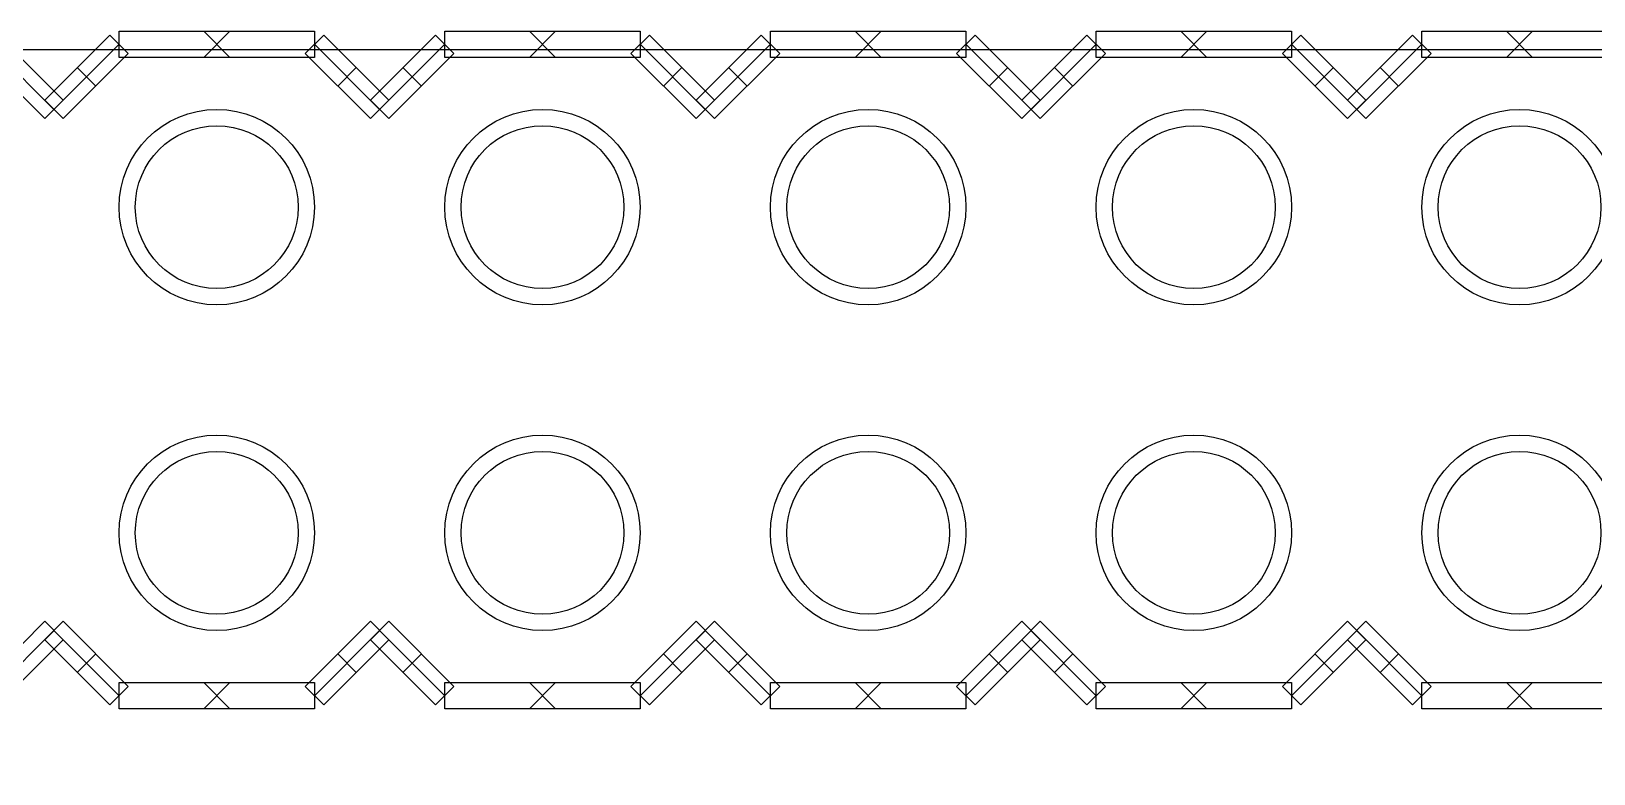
# Model space of a CAD drawing. Header units: millimetres. Extents: x -2.6 to 45, y -0.9 to 40.2.
# Drawn here: x 14.77 to 26.96, y 34.35 to 40.14 of the extents above; entities that cross this region are included whole.
import ezdxf

# ---------------------------------------------------------------- set-up
doc = ezdxf.new("R2010")
doc.units = ezdxf.units.MM
doc.header["$MEASUREMENT"] = 0
for name, color, linetype in [('BOT', 11, 'Continuous'), ('SILK-TOP', 12, 'Continuous'), ('TOP', 1, 'Continuous')]:
    doc.layers.add(name, color=color, linetype=linetype)

msp = doc.modelspace()

# ---------------------------------------------------------------- linework, layer by layer
at = {"layer": 'BOT'}
for centre in [(16.22, 38.77), (18.76, 38.77), (21.3, 38.77), (23.84, 38.77), (26.38, 38.77), (16.22, 36.23), (18.76, 36.23), (21.3, 36.23), (23.84, 36.23), (26.38, 36.23)]:
    msp.add_circle(centre, 0.762, dxfattribs=at)
at = {"layer": 'SILK-TOP'}
for p, q in [((14.514, 40.112), (15.022, 39.604)), ((14.878, 39.604), (15.386, 40.112)), ((15.386, 40.112), (15.53, 39.968)), ((15.458, 39.938), (15.458, 40.142)), ((15.458, 40.142), (16.982, 40.142)), ((16.322, 39.938), (16.118, 40.142)), ((16.322, 40.142), (16.118, 39.938)), ((16.91, 39.968), (17.054, 40.112)), ((16.982, 40.142), (16.982, 39.938)), ((17.054, 40.112), (17.562, 39.604)), ((17.418, 39.604), (17.926, 40.112)), ((17.926, 40.112), (18.07, 39.968)), ((17.998, 39.938), (17.998, 40.142)), ((17.998, 40.142), (19.522, 40.142)), ((18.862, 39.938), (18.658, 40.142)), ((18.862, 40.142), (18.658, 39.938)), ((19.45, 39.968), (19.594, 40.112)), ((19.522, 40.142), (19.522, 39.938)), ((19.594, 40.112), (20.102, 39.604)), ((19.958, 39.604), (20.466, 40.112)), ((20.466, 40.112), (20.61, 39.968)), ((20.538, 39.938), (20.538, 40.142)), ((20.538, 40.142), (22.062, 40.142)), ((21.402, 39.938), (21.198, 40.142)), ((21.402, 40.142), (21.198, 39.938)), ((21.99, 39.968), (22.134, 40.112)), ((22.062, 40.142), (22.062, 39.938)), ((22.134, 40.112), (22.642, 39.604)), ((22.498, 39.604), (23.006, 40.112)), ((23.006, 40.112), (23.15, 39.968)), ((23.078, 39.938), (23.078, 40.142)), ((23.078, 40.142), (24.602, 40.142)), ((23.942, 39.938), (23.738, 40.142)), ((23.942, 40.142), (23.738, 39.938)), ((24.53, 39.968), (24.674, 40.112)), ((24.602, 40.142), (24.602, 39.938)), ((24.674, 40.112), (25.182, 39.604)), ((25.038, 39.604), (25.546, 40.112)), ((25.546, 40.112), (25.69, 39.968)), ((25.618, 39.938), (25.618, 40.142)), ((25.618, 40.142), (27.142, 40.142)), ((26.482, 39.938), (26.278, 40.142)), ((26.482, 40.142), (26.278, 39.938)), ((14.878, 39.46), (14.37, 39.968)), ((14.95, 39.532), (14.442, 40.04)), ((15.458, 40.04), (14.95, 39.532)), ((15.53, 39.968), (15.022, 39.46)), ((17.418, 39.46), (16.91, 39.968)), ((17.49, 39.532), (16.982, 40.04)), ((17.998, 40.04), (17.49, 39.532)), ((18.07, 39.968), (17.562, 39.46)), ((19.958, 39.46), (19.45, 39.968)), ((20.03, 39.532), (19.522, 40.04)), ((20.538, 40.04), (20.03, 39.532)), ((20.61, 39.968), (20.102, 39.46)), ((22.498, 39.46), (21.99, 39.968)), ((22.57, 39.532), (22.062, 40.04)), ((23.078, 40.04), (22.57, 39.532)), ((23.15, 39.968), (22.642, 39.46)), ((25.038, 39.46), (24.53, 39.968)), ((25.11, 39.532), (24.602, 40.04)), ((25.618, 40.04), (25.11, 39.532)), ((25.69, 39.968), (25.182, 39.46)), ((15.276, 39.714), (15.132, 39.858)), ((16.982, 39.938), (15.458, 39.938)), ((17.308, 39.858), (17.164, 39.714)), ((17.816, 39.714), (17.672, 39.858)), ((19.522, 39.938), (17.998, 39.938)), ((19.848, 39.858), (19.704, 39.714)), ((20.356, 39.714), (20.212, 39.858)), ((22.062, 39.938), (20.538, 39.938)), ((22.388, 39.858), (22.244, 39.714)), ((22.896, 39.714), (22.752, 39.858)), ((24.602, 39.938), (23.078, 39.938)), ((24.928, 39.858), (24.784, 39.714)), ((25.436, 39.714), (25.292, 39.858)), ((27.142, 39.938), (25.618, 39.938)), ((15.022, 39.604), (14.878, 39.46)), ((15.022, 39.46), (14.878, 39.604)), ((17.562, 39.604), (17.418, 39.46)), ((17.562, 39.46), (17.418, 39.604)), ((20.102, 39.604), (19.958, 39.46)), ((20.102, 39.46), (19.958, 39.604)), ((22.642, 39.604), (22.498, 39.46)), ((22.642, 39.46), (22.498, 39.604)), ((25.182, 39.604), (25.038, 39.46)), ((25.182, 39.46), (25.038, 39.604)), ((14.37, 35.032), (14.878, 35.54)), ((14.442, 34.96), (14.95, 35.468)), ((14.878, 35.396), (15.022, 35.54)), ((14.878, 35.54), (15.022, 35.396)), ((14.95, 35.468), (15.458, 34.96)), ((15.022, 35.54), (15.53, 35.032)), ((16.91, 35.032), (17.418, 35.54)), ((16.982, 34.96), (17.49, 35.468)), ((17.418, 35.396), (17.562, 35.54)), ((17.418, 35.54), (17.562, 35.396)), ((17.49, 35.468), (17.998, 34.96)), ((17.562, 35.54), (18.07, 35.032)), ((19.45, 35.032), (19.958, 35.54)), ((19.522, 34.96), (20.03, 35.468)), ((19.958, 35.396), (20.102, 35.54)), ((19.958, 35.54), (20.102, 35.396)), ((20.03, 35.468), (20.538, 34.96)), ((20.102, 35.54), (20.61, 35.032)), ((21.99, 35.032), (22.498, 35.54)), ((22.062, 34.96), (22.57, 35.468)), ((22.498, 35.396), (22.642, 35.54)), ((22.498, 35.54), (22.642, 35.396)), ((22.57, 35.468), (23.078, 34.96)), ((22.642, 35.54), (23.15, 35.032)), ((24.53, 35.032), (25.038, 35.54)), ((24.602, 34.96), (25.11, 35.468)), ((25.038, 35.396), (25.182, 35.54)), ((25.038, 35.54), (25.182, 35.396)), ((25.11, 35.468), (25.618, 34.96)), ((25.182, 35.54), (25.69, 35.032)), ((15.022, 35.396), (14.514, 34.888)), ((15.386, 34.888), (14.878, 35.396)), ((17.562, 35.396), (17.054, 34.888)), ((17.926, 34.888), (17.418, 35.396)), ((20.102, 35.396), (19.594, 34.888)), ((20.466, 34.888), (19.958, 35.396)), ((22.642, 35.396), (22.134, 34.888)), ((23.006, 34.888), (22.498, 35.396)), ((25.182, 35.396), (24.674, 34.888)), ((25.546, 34.888), (25.038, 35.396)), ((15.132, 35.142), (15.276, 35.286)), ((17.164, 35.286), (17.308, 35.142)), ((17.672, 35.142), (17.816, 35.286)), ((19.704, 35.286), (19.848, 35.142)), ((20.212, 35.142), (20.356, 35.286)), ((22.244, 35.286), (22.388, 35.142)), ((22.752, 35.142), (22.896, 35.286)), ((24.784, 35.286), (24.928, 35.142)), ((25.292, 35.142), (25.436, 35.286)), ((15.53, 35.032), (15.386, 34.888)), ((15.458, 34.858), (15.458, 35.062)), ((15.458, 35.062), (16.982, 35.062)), ((16.118, 35.062), (16.322, 34.858)), ((16.118, 34.858), (16.322, 35.062)), ((17.054, 34.888), (16.91, 35.032)), ((16.982, 35.062), (16.982, 34.858)), ((18.07, 35.032), (17.926, 34.888)), ((17.998, 34.858), (17.998, 35.062)), ((17.998, 35.062), (19.522, 35.062)), ((18.658, 35.062), (18.862, 34.858)), ((18.658, 34.858), (18.862, 35.062)), ((19.594, 34.888), (19.45, 35.032)), ((19.522, 35.062), (19.522, 34.858)), ((20.61, 35.032), (20.466, 34.888)), ((20.538, 34.858), (20.538, 35.062)), ((20.538, 35.062), (22.062, 35.062)), ((21.198, 35.062), (21.402, 34.858)), ((21.198, 34.858), (21.402, 35.062)), ((22.134, 34.888), (21.99, 35.032)), ((22.062, 35.062), (22.062, 34.858)), ((23.15, 35.032), (23.006, 34.888)), ((23.078, 34.858), (23.078, 35.062)), ((23.078, 35.062), (24.602, 35.062)), ((23.738, 35.062), (23.942, 34.858)), ((23.738, 34.858), (23.942, 35.062)), ((24.674, 34.888), (24.53, 35.032)), ((24.602, 35.062), (24.602, 34.858)), ((25.69, 35.032), (25.546, 34.888)), ((25.618, 34.858), (25.618, 35.062)), ((25.618, 35.062), (27.142, 35.062)), ((26.278, 35.062), (26.482, 34.858)), ((26.278, 34.858), (26.482, 35.062)), ((16.982, 34.858), (15.458, 34.858)), ((19.522, 34.858), (17.998, 34.858)), ((22.062, 34.858), (20.538, 34.858)), ((24.602, 34.858), (23.078, 34.858)), ((27.142, 34.858), (25.618, 34.858))]:
    msp.add_line(p, q, dxfattribs=at)
at = {"layer": 'TOP'}
msp.add_lwpolyline([(0, 2.3), (0, 37.7, -0.414213), (2.3, 40), (37.7, 40, -0.414213), (40, 37.7), (40, 2.3, -0.414213), (37.7, 0), (2.3, 0, -0.414212), (0, 2.3)], format="xyb", dxfattribs=at)
for centre in [(16.22, 38.77), (18.76, 38.77), (21.3, 38.77), (23.84, 38.77), (26.38, 38.77), (16.22, 36.23), (18.76, 36.23), (21.3, 36.23), (23.84, 36.23), (26.38, 36.23)]:
    msp.add_circle(centre, 0.635, dxfattribs=at)

doc.saveas('drawing.dxf')
